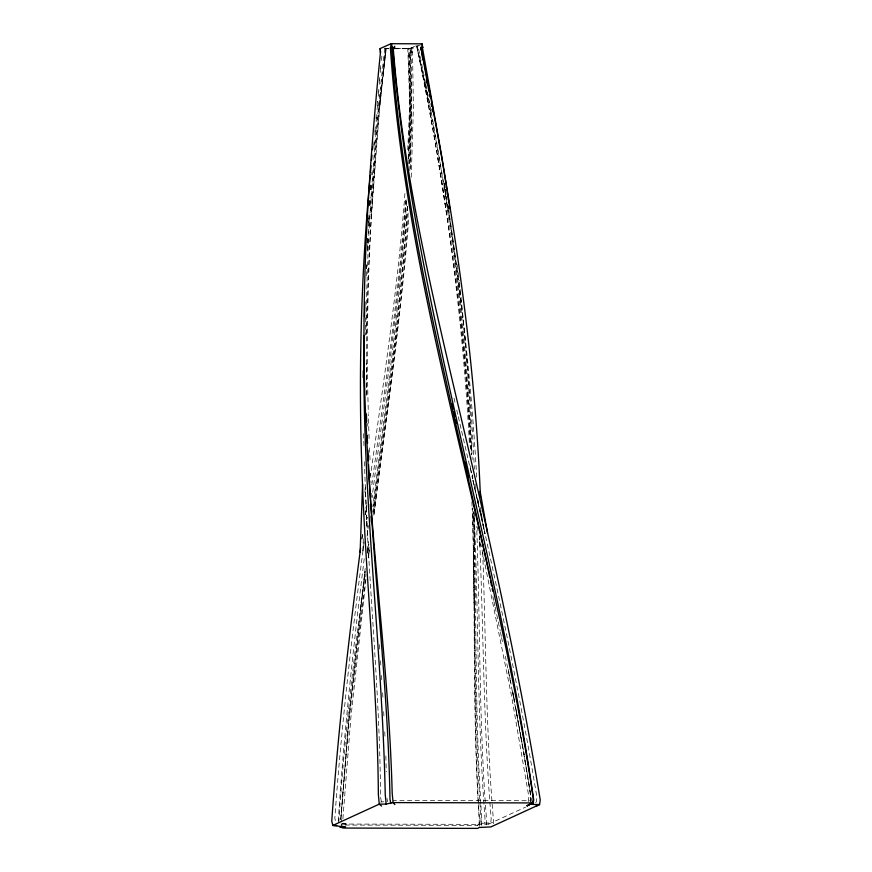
<?xml version="1.0" encoding="UTF-8"?>
<svg xmlns="http://www.w3.org/2000/svg" width="872" height="872" viewBox="0 0 872 872"><rect width="100%" height="100%" fill="white"/><g stroke="black" fill="none" stroke-linecap="round" stroke-linejoin="round"><path stroke-width="0.65" stroke-dasharray="4.36 3.27" d="M411.224 177.267L413.383 107.943L412.554 52.015L409.753 52.331L409.524 108.27L407.649 152.24M409.655 163.838L410.767 107.932L409.033 48.93L415.781 45.944M365.335 317.637L365.259 335.066M366.251 276.01L366.589 265.252M408.75 163.925L410.178 107.997L408.238 48.963L409.088 48.374M408.194 158.846L409.927 108.193L407.834 50.031C406.832 47.535 411.704 47.35 410.189 49.933L411.682 107.975L410.385 170.585M408.761 158.628L410.461 108.019L410.243 52.135M363.286 538.787L362.796 552.325L364.136 541.795M364.976 492.745L365.172 487.328M367.341 249.065L367.831 238.285M368.398 226.153L368.9 215.362M384.541 48.309L385.598 48.276L385.697 49.791C372.148 170.345 364.714 291.804 368.333 413.143M367.319 242.623L367.537 238.579M368.398 222.382L368.758 215.635M408.161 213.193L407.824 219.853C400.946 318.367 386.961 416.173 373.903 514M407.388 206.413C401.207 309.713 386.623 412.249 373.826 514.872M406.57 201.181C400.488 300.339 386.416 398.787 374.034 497.291L372.845 506.697M407.627 206.457C400.728 308.873 385.773 410.505 372.726 512.267M409.807 170.509L411.737 107.91L411.181 52.026M366.251 268.641L366.502 264.598M367.341 251.082L368.093 238.917M368.42 233.522L378.721 107.016L385.915 48.985L385.206 48.265L389.479 48.276M406.221 199.873C399.452 299.478 384.814 398.33 372.082 497.28M369.532 205.879L370.077 197.748M370.622 189.627L370.992 184.21M369.488 205.007L369.957 198.369M370.6 189.071L370.971 183.763M371.407 215.646L379.647 106.885L385.805 49.922M340.778 819.135L348.898 717.493L365.215 571.367M342.881 818.786L350.893 717.471L366.218 576.664M405.567 200.124C398.864 295.717 384.476 390.547 371.745 485.464M375.145 161.494C369.085 239.495 365.412 317.757 366.731 396.008M338.271 821.173L338.63 816.018C344.298 729.188 353.825 642.675 364.518 556.336M369.543 204.789L370.033 198.009M370.622 189.878L371.014 184.45M371.701 174.956L371.897 172.242M340.799 819.669L349.312 718.201L366 574.528M479.426 826.296L479.665 823.005C472.417 719.4 476.156 615.469 473.627 511.722M338.739 822.688C344.233 738.54 354.272 654.763 365.128 571.16M404.924 193.508C397.926 288.142 383.429 382.001 370.513 475.938M373.837 145.232L374.273 139.912M374.916 131.945L375.352 126.625M376.006 118.657L376.333 114.668M342.369 823.746L347.852 824.193L343.917 823.157L341.791 824.04L345.65 825.054L477.257 825.37L480.679 823.473L481.039 819.081C473.605 715.738 475.916 612.035 472.101 508.54M481.747 825.326L480.93 804.736M373.925 146.769L374.491 140.12M374.949 134.789L375.625 126.811M376.083 121.491L376.65 114.842M377.096 109.523L377.805 101.555M377.096 105.37L377.445 101.392M378.263 92.116L378.492 89.467M379.309 80.191L379.538 77.543M380.356 68.267L380.595 65.618M378.274 96.247L378.873 89.62M379.353 84.311L379.941 77.673M380.421 72.376L381.01 65.738M381.489 60.43L382.078 53.802M408.674 219.929C401.033 318.04 386.536 415.421 373.107 512.867M480.679 823.473L484.614 823.026L485.006 818.634C477.191 717.994 478.586 616.94 474.303 516.137M486.358 824.803L486.293 816.312C478.837 719.945 480.298 623.197 476.679 526.666M477.257 825.37L478.815 824.498L488.582 824.095L490.762 823.026L491.187 818.623C483.208 724.61 483.633 630.151 479.469 535.942M493.345 823.637L493.563 821.435C485.769 731.325 486.009 640.8 482.641 550.472M384.748 48.876L384.639 49.824C373.641 144.545 366.458 239.844 366.12 335.24M379.647 106.885L386.187 48.876L385.064 48.113M365.172 568.435L348.953 717.133L340.887 818.328L341.682 821.609M368.464 557.873L369.445 549.818M367.265 551.006L368.453 541.61M368.387 555.726L369.445 547.649M369.107 552.51L369.445 549.84M373.837 515.178L376.039 497.847M367.079 536.204L368.453 525.467M530.819 797.27L530.383 800.725L393.207 800.409M367.515 552.586L368.562 544.52M366.305 525.511L367.341 517.554M360.343 608.318L365.106 572.054M361.924 538.842L362.643 533.5M365.161 514.807L366.425 505.466L365.139 514.883M363.973 543.18C351.972 634.62 341.388 726.289 334.826 818.296L335.884 822.667M366.305 525.74L367.385 517.685M361.858 539.027L362.589 533.664M528.258 801.608L528.89 796.997L511.733 697.001L480.853 543.975M530.939 802.741L531.408 799.286L524.41 756.155M367.57 553.24L368.867 543.823M530.231 802.066L530.874 797.466L523.451 751.958M380.65 802.087L383.865 801.739M488.582 824.095L525.565 807.123M535.539 802.447L536.291 802.098L536.945 797.509C519.45 691.125 497.018 585.635 473.027 480.548L484.919 533.762L481.409 514.011M420.729 44.755L411.758 48.701L394.351 48.745M410.625 48.167L416.227 45.682M409.753 52.331L412.554 52.015M408.292 48.407L394.111 48.451M484.614 823.026L490.762 823.026M341.791 824.04L478.968 824.356L479.295 819.963C472.221 716.065 475.589 611.839 472.493 507.809M394.678 48.298L408.063 48.352M388.759 48.429L385.598 48.276M384.988 48.701L388.999 48.723M341.105 823.898L341.628 826.078M454.029 398.199L454.944 402.177M456.775 410.113L458.007 415.41M458.312 416.729L461.364 429.972M461.67 431.302L472.646 479.022L472.471 474.989M472.94 480.319L484.996 533.522M476.668 477.148C468.733 332.199 448.372 187.883 416.663 46.238C444.796 180.809 463.991 317.397 471.458 454.715M473.954 512.104L475.12 517.412M477.148 526.699L478.597 533.337M416.947 46.02L429.188 102.547M479.164 535.997L480.57 542.646M492.898 596.448L493.737 600.437M494.021 601.767L494.86 605.757M495.143 607.086L500.19 631.023M500.463 632.353L501.313 636.342M501.585 637.672L502.425 641.661M425.591 83.2L417.928 45.54M425.863 84.508L429.602 102.874M416.87 45.453L417.056 46.39C443.597 174.923 461.735 305.309 469.016 436.382L469.398 444.404M505.346 656.289L511.188 685.545M511.45 686.874L512.245 690.864M512.518 692.194L514.545 702.821M512.66 691.082L513.434 695.082M411.758 48.701L412.009 52.233M508.311 669.456L509.074 673.446M509.324 674.786L510.098 678.776M510.349 680.106L511.112 684.106M512.649 692.096L513.412 696.096M514.785 704.151L523.167 749.331M410.832 48.81L411.072 52.331M513.695 696.412L514.415 700.401M515.864 708.369L516.584 712.359M516.823 713.688L517.783 719.008M518.023 720.337L518.742 724.327M518.982 725.657L519.952 730.976M520.192 732.306L520.911 736.284M521.151 737.614L523.309 749.582M381.402 801.739L380.574 797.172C379.92 693.632 369.096 590.508 365.324 487.077M513.673 697.426L514.382 701.415M515.341 706.734L523.222 750.629M480.243 507.428L481.18 512.692M386.961 798.305L387.56 801.728M430.288 106.798L430.975 110.733M431.204 112.041C451.631 223.319 465.79 335.829 470.346 448.906M523.407 750.661L530.743 794.784M523.767 752.22L524.192 754.847M445.472 190.107L446.322 195.372M446.54 196.68L446.955 199.317M447.805 204.582L448.437 208.528M444.382 182.935L445.232 188.308M445.45 189.649L445.875 192.331M447.794 204.419L448.437 208.452M437.744 157.669L446.453 213.128M444.426 183.763L445.036 187.72M445.243 189.039L446.268 195.622M446.475 196.941L446.889 199.579M447.707 204.844L448.317 208.8M448.524 210.119L448.938 212.757C460.503 293.047 468.275 373.881 471.621 454.933M449.451 215.122C462.116 299.314 470.531 384.138 474.357 469.191M457.386 264.674L457.909 268.652M458.334 272.653L459.184 280.631M459.326 281.961C466.04 340.941 470.237 400.204 472.166 459.522M379.44 644.648L379.8 650M380.508 660.725L380.857 666.088M381.478 675.462L381.925 682.166M382.634 692.88L382.982 698.243M480.843 803.395C474.63 706.375 476.842 609.07 473.758 511.951M371.679 493.312L372.017 498.653M394.482 46.129L394.635 48.843M394.918 45.911L395.071 48.625M472.504 474.739L472.722 478.739M383.68 711.672L384.04 718.386M384.737 731.815L385.086 738.529M475.087 483.895L475.491 491.906M477.823 499.645L477.943 502.316M479.829 542.384L480.08 547.736L479.655 538.416M477.889 499.82L478.009 502.479L477.878 499.852M470.39 465.779L470.575 469.79M481.366 518.262L481.137 512.932L481.322 518.371M481.082 512.791L481.388 519.483M369.096 438.54L368.355 414.473M369.51 447.892L370.153 462.585M370.633 473.278L371.036 482.63M365.194 484.407L367.613 538.046M471.229 470.335L471.338 473.006M472.711 475.589L472.798 478.259M363.591 433.678L364.06 448.361M364.485 461.713L365.15 483.066M471.905 501.858L472.068 507.21M366.861 395.419L366.24 363.341M367.712 423.454L367.788 426.125M473.714 512.42L474.651 548.51M385.871 755.948L386.22 771.905M473.289 548.63L474.019 605.451M449.08 212.485L448.655 209.847L449.08 212.485"/><path stroke-width="1.31" d="M364.234 335.437C360.964 488.821 382.045 641.291 385.239 794.447L386.154 804.071L393.065 802.589L532.683 802.927L533.261 798.327C496.397 546.134 407.725 303.118 390.394 47.949L391.833 47.186L393.196 47.633C404.532 193.791 442.616 335.927 475.196 478.325C499.798 584.905 522.557 691.976 540.248 799.94L539.583 804.529L535.615 806.437M363.177 377.434L363.286 370.731M364.496 316.656L364.932 301.875M360.125 552.183L362.578 484.374M370.219 175.261C360.812 277.917 358.076 381.162 362.501 484.145C366.404 587.684 377.609 690.886 378.361 794.534L379.276 804.137L381.62 806.055M370.437 172.547L371.003 165.767M371.461 160.361L371.973 155.042M372.475 149.712L372.726 147.052M422.811 47.426L420.664 47.502L422.811 47.426L422.037 43.829L391.757 43.709L391.833 47.186M391.757 43.709L390.83 43.807L390.907 47.295M360.583 548.412L360.038 552.434C348.342 641.716 338.096 731.237 331.752 821.075L332.821 825.446L345.563 827.114L341.628 826.078L339.72 827.048L343.568 828.062L477.671 828.4L479.338 827.386M530.776 803.897L532.683 802.927L526.982 805.848L530.776 803.897L533.075 804.431L533.729 799.831L532.901 794.741C496.909 543.736 413.72 301.091 392.705 47.829L393.163 47.197M380.116 48.57L380.541 52.211L380.116 48.57L390.83 43.807M380.105 52.102L380.465 52.342C367.93 177.583 359.656 303.598 366.327 429.471C371.537 550.875 389.021 671.462 392.182 792.975L393.065 802.589L394.874 804.562M526.982 805.848L532.683 802.927M390.362 47.502L392.662 47.393M479.818 827.452L490.925 826.907L539.583 804.529L533.075 804.431M386.154 804.071L379.276 804.137L332.821 825.446L336.723 825.501M422.037 43.829L422.364 47.317M451.947 403.671L453.124 408.957M453.702 411.595L454.879 416.892M455.467 419.53L456.35 423.498M464.874 461.92L468.406 477.823M489.879 577.94C453.56 401.905 403.256 227.647 391.735 47.491M490.456 580.599L491.601 585.919M492.157 588.578L492.702 591.238M421.067 47.306L421.154 47.764C450.214 194.26 474.052 342.184 480.2 491.623L480.428 496.975M422.408 47.644L441.951 157.549L449.124 203.732M420.751 47.96L421.231 50.609M421.71 53.247L422.898 59.863M426.724 81.031L427.204 83.679M429.002 91.767L421.111 47.611M429.482 94.416L429.951 97.065M480.123 491.405L487.546 533.119M431.128 103.703L431.596 106.384M432.054 109.076L432.512 111.758M390.743 803.548L389.98 798.97C388.062 687.267 373.772 576.261 368.584 464.722M449.538 206.381L449.941 209.018M370.393 504.299L370.611 508.311M371.047 516.322L371.341 521.663M367.145 435.357L367.537 443.368M367.864 450.039L368.387 460.721M366.436 413.982L366.665 422.004"/></g></svg>
